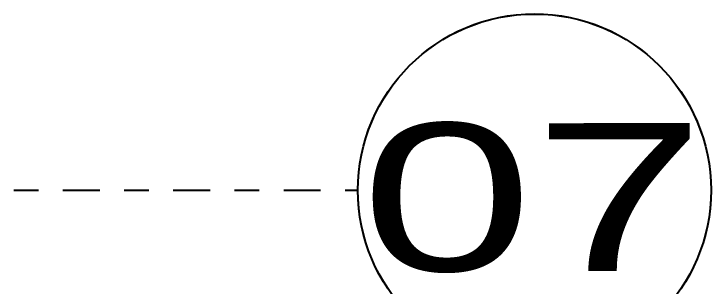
# Model space of a CAD drawing. Header units: millimetres. Extents: x -1568 to 501, y 36 to 962.
# Drawn here: x 271.108 to 273.949, y 50.82 to 51.931 of the extents above; entities that cross this region are included whole.
import ezdxf

# ---------------------------------------------------------------- set-up
doc = ezdxf.new("R2010")
doc.units = ezdxf.units.MM
doc.linetypes.add('CENTER', pattern=[0.7, 0.3, -0.2, 0, -0.2])
for name, color, linetype in [('EJE-ESTRUCTURA', 254, 'CENTER'), ('GG_PISO 9', 8, 'Continuous'), ('JCA_TEXTO1', 251, 'Continuous'), ('JCA_TEXTO2', 252, 'Continuous')]:
    doc.layers.add(name, color=color, linetype=linetype)
doc.layers.add('Muro', color=7, linetype='Continuous', lineweight=40, true_color=0x2b2b2b)
doc.styles.add('style2', font='arial.ttf', dxfattribs={"width": 1.5})

# ---------------------------------------------------------------- blocks, each defined once
blk = doc.blocks.new('Estructura cubierta')
at = {"layer": 'EJE-ESTRUCTURA', "ltscale": 0.5}
blk.add_line((1952.7308, -5911.6988), (1984.5332, -5911.6988), dxfattribs=at)
at = {"layer": 'JCA_TEXTO1', "linetype": 'Continuous'}
blk.add_circle((1985.253, -5911.6988), 0.7198, dxfattribs=at)
at = {"layer": 'JCA_TEXTO2', "style": 'style2', "width": 1.5}
blk.add_text('07', height=0.60307, rotation=0.0293, dxfattribs=at).set_placement((1984.5446, -5912.0285))
blk = doc.blocks.new('A$C2b4e84c0')
at = {"layer": 'Muro'}
blk.add_blockref('Estructura cubierta', (-1952.4999, 5875.892), dxfattribs=at)

msp = doc.modelspace()

# ---------------------------------------------------------------- linework, layer by layer
at = {"layer": 'GG_PISO 9', "linetype": 'Continuous'}
msp.add_circle((273.2295, 51.211), 0.7198, dxfattribs=at)

# ---------------------------------------------------------------- block references
msp.add_blockref('A$C2b4e84c0', (240.4764, 87.0181))

# ---------------------------------------------------------------- texts
at = {"layer": 'GG_PISO 9', "style": 'style2', "width": 1.5}
msp.add_text('07', height=0.60307, rotation=0.0293, dxfattribs=at).set_placement((272.5211, 50.8813))

doc.saveas('drawing.dxf')
